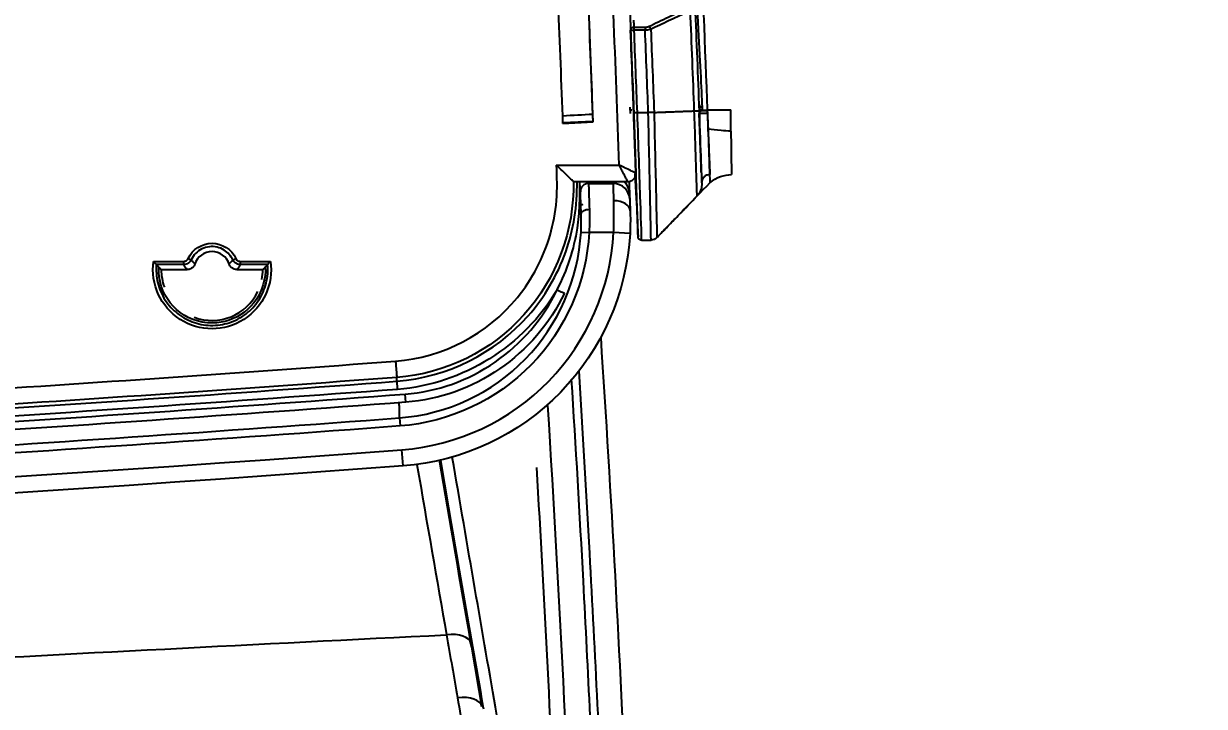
# Model space of a CAD drawing. Header units: millimetres. Extents: x 28 to 2363, y 8 to 1657.
# Drawn here: x 2054.5 to 2126.6, y 1195.3 to 1237.1 of the extents above; entities that cross this region are included whole.
import ezdxf

# ---------------------------------------------------------------- set-up
doc = ezdxf.new("R2010")
doc.units = ezdxf.units.MM
doc.layers.get('Defpoints').update_dxf_attribs({"linetype": 'CONTINUOUS'})
doc.layers.add('1LINE', color=7, linetype='CONTINUOUS')
doc.styles.add('Annotative', font='malgun.ttf')
doc.dimstyles.new('WOO', dxfattribs={"dimtxt": 20, "dimasz": 2, "dimexe": 1.25, "dimexo": 0.3, "dimgap": 1, "dimtad": 1, "dimdec": 1, "dimzin": 1, "dimdsep": 46, "dimtxsty": 'Annotative', "dimcen": 0, "dimclrd": 1, "dimclre": 1, "dimclrt": 2, "dimadec": 0, "dimazin": 0, "dimtfac": 1, "dimtdec": 1, "dimtofl": 0, "dimtmove": 0, "dimatfit": 3, "dimfxl": 0, "dimarcsym": 0})

# ---------------------------------------------------------------- blocks, each defined once
blk = doc.blocks.new('*D31')
at = {"layer": '1LINE', "color": 1, "lineweight": -2}
for p, q in [((1963.641, 1298.544), (2143.909, 1298.544)), ((2142.659, 1296.544), (2142.659, 849.163)), ((1892.986, 847.163), (2143.909, 847.163))]:
    blk.add_line(p, q, dxfattribs=at)
at = {"layer": '1LINE', "color": 1}
for points in [[(2142.326, 1296.544), (2142.993, 1296.544), (2142.659, 1298.544)], [(2142.326, 849.163), (2142.993, 849.163), (2142.659, 847.163)]]:
    blk.add_solid(points, dxfattribs=at)
at = {"layer": 'Defpoints', "color": 0}
for p in [(1963.341, 1298.544), (1892.686, 847.163), (2142.659, 847.163)]:
    blk.add_point(p, dxfattribs=at)
at = {"layer": '1LINE', "color": 2, "insert": (2131.272, 1072.853), "char_height": 20, "attachment_point": 5, "rotation": 90, "style": 'Annotative'}
blk.add_mtext('451', dxfattribs=at)
blk = doc.blocks.new('*D32')
at = {"layer": '1LINE', "color": 1, "lineweight": -2}
for p, q in [((1963.641, 1336.944), (2212.264, 1336.944)), ((2211.014, 1334.944), (2211.014, 849.163)), ((1892.986, 847.163), (2212.264, 847.163))]:
    blk.add_line(p, q, dxfattribs=at)
at = {"layer": '1LINE', "color": 1}
for points in [[(2210.681, 1334.944), (2211.348, 1334.944), (2211.014, 1336.944)], [(2210.681, 849.163), (2211.348, 849.163), (2211.014, 847.163)]]:
    blk.add_solid(points, dxfattribs=at)
at = {"layer": 'Defpoints', "color": 0}
for p in [(1963.341, 1336.944), (1892.686, 847.163), (2211.014, 847.163)]:
    blk.add_point(p, dxfattribs=at)
at = {"layer": '1LINE', "color": 2, "insert": (2199.681, 1092.053), "char_height": 20, "attachment_point": 5, "rotation": 90, "style": 'Annotative'}
blk.add_mtext('490', dxfattribs=at)

msp = doc.modelspace()

# ---------------------------------------------------------------- linework, layer by layer
at = {"layer": '1LINE', "linetype": 'Continuous'}
for p, q in [((2091.756, 1236.834), (2092.443, 1236.834)), ((2091.756, 1236.834), (2091.756, 1236.652)), ((2092.443, 1236.652), (2091.756, 1236.652)), ((2092.443, 1236.834), (2092.443, 1236.652)), ((2091.526, 1231.95), (2091.526, 1231.934)), ((2095.926, 1231.95), (2095.926, 1231.934)), ((2091.535, 1231.76), (2091.535, 1231.557)), ((2091.738, 1231.616), (2091.748, 1231.616)), ((2092.638, 1231.61), (2092.638, 1231.616)), ((2096.251, 1231.557), (2096.251, 1231.76)), ((2097.689, 1230.477), (2097.689, 1231.776)), ((2089.266, 1231.075), (2087.425, 1230.976)), ((2087.426, 1230.948), (2089.269, 1231.047)), ((2087.038, 1228.392), (2090.866, 1228.392)), ((2097.721, 1227.82), (2097.721, 1227.82)), ((2088.071, 1227.392), (2091.385, 1227.392)), ((2088.989, 1227.277), (2090.508, 1227.277)), ((2088.527, 1224.308), (2089.026, 1224.28)), ((2090.523, 1224.28), (2089.026, 1224.28)), ((2091.522, 1224.227), (2090.523, 1224.28)), ((2062.401, 1222.516), (2064.247, 1222.516)), ((2064.247, 1222.316), (2064.247, 1222.516)), ((2067.705, 1222.516), (2067.705, 1222.316)), ((2067.705, 1222.516), (2069.551, 1222.516)), ((2064.247, 1222.316), (2062.579, 1222.316)), ((2062.871, 1222.01), (2064.455, 1222.01)), ((2067.498, 1222.01), (2069.081, 1222.01)), ((2069.373, 1222.316), (2067.705, 1222.316)), ((2077.823, 1213.902), (2077.786, 1214.398)), ((2077.44, 1212.947), (2077.477, 1212.451)), ((2077.661, 1210.009), (2077.587, 1211.001)), ((2082.473, 1195.306), (2082.534, 1195.317))]:
    msp.add_line(p, q, dxfattribs=at)
at = {"layer": '1LINE', "linetype": 'Continuous', "extrusion": (0, 0, -1)}
for radius, start, end in [(1.608, 24.97481, 155.02519), (3.611, 171.94765, 8.05235)]:
    msp.add_arc((-2065.976, 1222.01), radius, start, end, dxfattribs=at)
at = {"layer": '1LINE', "linetype": 'Continuous'}
for radius, start, end in [(1.102, 18.16784, 161.83216), (3.105, 180, 200.20502), (3.105, 348.93277, 0), (3.105, 249.40123, 334.49337)]:
    msp.add_arc((2065.976, 1222.01), radius, start, end, dxfattribs=at)
for centre, major_axis, ratio, start_param, end_param in [((2091.756, 1236.652), (0.2, 0.008), 0.906169, 1.533224, 3.139809), ((2091.756, 1236.652), (0.2, 0.008), 0.000006, 3.142346, 4.712388), ((2092.654, 1236.693), (-0.086, 0.181), 0.677188, 4.43085, 5.671366), ((2095.926, 1232.134), (-0.2, -0.008), 0.917703, 6.27936, 7.816245), ((2095.926, 1232.134), (-0.198, -0.025), 0.999845, 6.283181, 7.729903), ((2095.935, 1231.959), (-0.199, -0.016), 0.999847, 6.240119, 7.773414), ((2091.951, 1231.616), (0.2, 0.007), 0.000006, 3.142345, 4.712389), ((2094.745, 1231.688), (0.999, 0.037), 0.001911, 5.498163, 6.283939), ((2091.385, 1227.892), (-0.349, -0.358), 0.999999, 0.771743, 2.378126), ((2088.989, 1226.778), (-0.499, -0.026), 0.999046, 4.660133, 6.265933), ((2090.508, 1226.278), (-0.999, -0.052), 0.999046, 3.124341, 4.660407), ((2090.489, 1226.646), (-0.999, -0.044), 0.999046, 3.132785, 3.941493), ((2090.488, 1226.664), (-0.999, -0.036), 0.999047, 3.138192, 3.92156), ((2090.533, 1225.574), (-0.999, -0.035), 0.646577, 3.140605, 4.689699), ((2088.145, 1225.998), (-0.5, -0.017), 0.094822, 2.197786, 3.14235), ((2089.037, 1225.449), (-0.5, -0.017), 0.467077, 4.696126, 6.282333), ((2064.519, 1222.689), (-0.181, 0.084), 0.000006, 1.570799, 3.089233), ((2067.434, 1222.689), (0.181, 0.084), 0.000006, 3.193953, 4.712386), ((2087.063, 1220.782), (-0.452, 0.214), 0.000006, 1.570799, 3.191454), ((2077.316, 1214.689), (0.037, -0.499), 0.002236, 1.570802, 3.091635), ((2080.328, 1198.888), (-1.478, -0.256), 0.525102, 3.162101, 4.634067), ((2080.998, 1195.033), (-1.478, -0.257), 0.525074, 3.162101, 4.633745)]:
    msp.add_ellipse(centre, major_axis=major_axis, ratio=ratio, start_param=start_param, end_param=end_param, dxfattribs=at)
at = {"layer": '1LINE', "linetype": 'Continuous', "extrusion": (0, 0, -1)}
for start_param, end_param in [(0.260064, 1.69226), (4.736758, 6.030026)]:
    msp.add_ellipse((2065.976, 1222.007), major_axis=(0.238, -3.252), ratio=1, start_param=start_param, end_param=end_param, dxfattribs=at)
at = {"layer": '1LINE', "linetype": 'Continuous'}
for points, knots in [([(2088.016, 1300.165), (2088.137, 1298.477), (2088.255, 1296.789), (2089.035, 1285.473), (2089.631, 1275.841), (2090.508, 1259.782), (2090.828, 1253.357), (2091.403, 1240.592), (2091.659, 1234.251), (2091.884, 1227.91)], [0, 0, 0, 0, 0.070171, 0.070171, 0.470233, 0.470233, 0.73693, 0.73693, 1, 1, 1, 1]), ([(2090.866, 1228.392), (2090.645, 1234.558), (2090.396, 1240.723), (2089.829, 1253.309), (2089.509, 1259.731), (2088.632, 1275.782), (2088.037, 1285.409), (2087.268, 1296.564), (2087.161, 1298.097), (2087.052, 1299.63)], [0, 0, 0, 0, 0.259434, 0.259434, 0.529808, 0.529808, 0.935387, 0.935387, 1, 1, 1, 1]), ([(2087.426, 1230.948), (2087.245, 1235.817), (2087.046, 1240.685), (2086.452, 1254.031), (2086.021, 1262.508), (2085.051, 1279.457), (2084.513, 1287.93), (2083.921, 1296.398)], [0, 0, 0, 0, 0.222986, 0.222986, 0.611462, 0.611462, 1, 1, 1, 1]), ([(2089.269, 1231.047), (2089.088, 1235.917), (2088.889, 1240.786), (2088.296, 1254.133), (2087.865, 1262.61), (2086.897, 1279.558), (2086.36, 1288.029), (2085.77, 1296.497)], [0, 0, 0, 0, 0.223051, 0.223051, 0.611495, 0.611495, 1, 1, 1, 1]), ([(2095.315, 1244.543), (2095.428, 1241.917), (2095.557, 1239.327), (2095.787, 1234.862), (2095.882, 1233.039), (2095.926, 1231.95)], [0, 0, 0, 0, 0.489442, 0.489442, 1, 1, 1, 1]), ([(2095.734, 1244.315), (2095.908, 1240.345), (2096.069, 1236.374), (2096.227, 1232.183), (2096.236, 1231.963), (2096.244, 1231.743)], [0, 0, 0, 0, 0.947528, 0.947528, 1, 1, 1, 1]), ([(2092.654, 1236.875), (2093.057, 1237.066), (2093.46, 1237.257), (2094.266, 1237.64), (2094.669, 1237.832), (2095.072, 1238.023)], [0, 0, 0, 0, 0.5, 0.5, 1, 1, 1, 1]), ([(2095.213, 1237.848), (2095.124, 1237.806), (2095.036, 1237.764), (2094.593, 1237.553), (2094.238, 1237.385), (2093.521, 1237.044), (2093.158, 1236.871), (2092.795, 1236.699)], [0, 0, 0, 0, 0.109956, 0.109956, 0.549778, 0.549778, 1, 1, 1, 1]), ([(2091.751, 1231.608), (2091.746, 1231.742), (2091.741, 1231.875), (2091.716, 1232.541), (2091.696, 1233.074), (2091.636, 1234.619), (2091.597, 1235.632), (2091.557, 1236.644)], [0, 0, 0, 0, 0.079371, 0.079371, 0.396854, 0.396854, 1, 1, 1, 1]), ([(2092.443, 1236.834), (2092.457, 1236.834), (2092.47, 1236.834), (2092.516, 1236.837), (2092.549, 1236.842), (2092.606, 1236.855), (2092.632, 1236.864), (2092.654, 1236.875)], [0, 0, 0, 0, 0.168919, 0.168919, 0.585257, 0.585257, 1, 1, 1, 1]), ([(2092.795, 1236.699), (2092.758, 1236.688), (2092.714, 1236.678), (2092.619, 1236.663), (2092.565, 1236.658), (2092.489, 1236.653), (2092.466, 1236.653), (2092.443, 1236.652)], [0, 0, 0, 0, 0.41099, 0.41099, 0.829435, 0.829435, 1, 1, 1, 1]), ([(2091.535, 1231.76), (2091.532, 1231.789), (2091.53, 1231.817), (2091.526, 1231.875), (2091.53, 1231.904), (2091.526, 1231.934)], [0, 0, 0, 0, 0.492041, 0.492041, 1, 1, 1, 1]), ([(2091.726, 1232.141), (2091.729, 1232.112), (2091.726, 1232.082), (2091.729, 1232.025), (2091.732, 1231.996), (2091.735, 1231.968)], [0, 0, 0, 0, 0.508293, 0.508293, 1, 1, 1, 1]), ([(2091.735, 1231.968), (2091.735, 1231.967), (2091.735, 1231.967), (2091.736, 1231.927), (2091.738, 1231.887), (2091.741, 1231.806), (2091.742, 1231.765), (2091.745, 1231.69), (2091.746, 1231.656), (2091.748, 1231.622)], [0, 0, 0, 0, 0.006911, 0.006911, 0.411682, 0.411682, 0.751877, 0.751877, 1, 1, 1, 1]), ([(2089.266, 1231.075), (2089.264, 1231.125), (2089.263, 1231.174), (2089.259, 1231.27), (2089.257, 1231.316), (2089.254, 1231.409), (2089.252, 1231.455), (2089.25, 1231.501)], [0, 0, 0, 0, 0.349545, 0.349545, 0.674726, 0.674726, 1, 1, 1, 1]), ([(2091.535, 1231.76), (2091.557, 1231.76), (2091.58, 1231.764), (2091.613, 1231.776), (2091.625, 1231.781), (2091.636, 1231.788)], [0, 0, 0, 0, 0.633891, 0.633891, 1, 1, 1, 1]), ([(2091.883, 1227.85), (2091.881, 1227.892), (2091.879, 1227.972), (2091.869, 1228.247), (2091.862, 1228.476), (2091.842, 1229.036), (2091.83, 1229.375), (2091.803, 1230.115), (2091.788, 1230.526), (2091.765, 1231.166), (2091.756, 1231.391), (2091.748, 1231.616)], [0, 0, 0, 0, 0.173029, 0.173029, 0.407654, 0.407654, 0.642346, 0.642346, 0.877183, 0.877183, 1, 1, 1, 1]), ([(2092.015, 1224.012), (2092.015, 1224.064), (2091.988, 1224.911), (2091.893, 1227.706), (2091.825, 1229.636), (2091.751, 1231.608)], [0, 0, 0, 0, 0.5, 0.5, 1, 1, 1, 1]), ([(2091.951, 1231.616), (2092.024, 1229.619), (2092.093, 1227.609), (2092.188, 1224.74), (2092.215, 1223.87), (2092.215, 1223.819)], [0, 0, 0, 0, 0.5, 0.5, 1, 1, 1, 1]), ([(2092.992, 1231.621), (2092.946, 1231.62), (2092.89, 1231.618), (2092.791, 1231.615), (2092.75, 1231.614), (2092.686, 1231.613), (2092.662, 1231.611), (2092.638, 1231.61)], [0, 0, 0, 0, 0.500739, 0.500739, 0.817657, 0.817657, 1, 1, 1, 1]), ([(2092.807, 1223.819), (2092.806, 1223.87), (2092.79, 1224.733), (2092.728, 1227.601), (2092.686, 1229.586), (2092.638, 1231.61)], [0, 0, 0, 0, 0.5, 0.5, 1, 1, 1, 1]), ([(2092.992, 1231.621), (2093.041, 1229.646), (2093.085, 1227.686), (2093.149, 1224.87), (2093.166, 1224.023), (2093.167, 1223.971)], [0, 0, 0, 0, 0.5, 0.5, 1, 1, 1, 1]), ([(2095.624, 1226.516), (2095.623, 1226.563), (2095.605, 1227.145), (2095.543, 1229.051), (2095.498, 1230.4), (2095.452, 1231.713)], [0, 0, 0, 0, 0.5, 0.5, 1, 1, 1, 1]), ([(2095.744, 1231.726), (2095.787, 1230.571), (2095.828, 1229.436), (2095.886, 1227.795), (2095.903, 1227.291), (2095.904, 1227.246)], [0, 0, 0, 0, 0.5, 0.5, 1, 1, 1, 1]), ([(2095.935, 1231.759), (2095.92, 1231.758), (2095.903, 1231.749), (2095.86, 1231.72), (2095.832, 1231.695), (2095.773, 1231.634), (2095.75, 1231.595), (2095.75, 1231.557), (2095.75, 1231.556), (2095.75, 1231.556)], [0, 0, 0, 0, 0.205744, 0.205744, 0.510616, 0.510616, 0.993306, 0.993306, 1, 1, 1, 1]), ([(2096.251, 1231.557), (2096.214, 1231.558), (2096.176, 1231.559), (2096.085, 1231.56), (2096.032, 1231.56), (2095.937, 1231.561), (2095.894, 1231.561), (2095.825, 1231.56), (2095.797, 1231.559), (2095.76, 1231.558), (2095.75, 1231.557), (2095.75, 1231.556)], [0, 0, 0, 0, 0.14194, 0.14194, 0.356785, 0.356785, 0.571576, 0.571576, 0.785374, 0.785374, 1, 1, 1, 1]), ([(2095.88, 1227.953), (2095.872, 1228.208), (2095.86, 1228.536), (2095.833, 1229.286), (2095.818, 1229.719), (2095.785, 1230.615), (2095.768, 1231.088), (2095.75, 1231.556)], [0, 0, 0, 0, 0.335729, 0.335729, 0.672671, 0.672671, 1, 1, 1, 1]), ([(2095.935, 1231.759), (2095.986, 1231.759), (2096.04, 1231.76), (2096.146, 1231.76), (2096.199, 1231.76), (2096.251, 1231.76)], [0, 0, 0, 0, 0.523036, 0.523036, 1, 1, 1, 1]), ([(2096.242, 1231.77), (2096.303, 1231.77), (2096.366, 1231.771), (2096.775, 1231.774), (2097.161, 1231.776), (2097.593, 1231.776), (2097.641, 1231.776), (2097.689, 1231.776)], [0, 0, 0, 0, 0.138192, 0.138192, 0.90569, 0.90569, 1, 1, 1, 1]), ([(2096.251, 1231.557), (2096.268, 1231.151), (2096.285, 1230.741), (2096.318, 1229.956), (2096.333, 1229.573), (2096.36, 1228.909), (2096.371, 1228.618), (2096.389, 1228.167), (2096.395, 1228.001), (2096.4, 1227.859), (2096.401, 1227.83), (2096.401, 1227.82)], [0, 0, 0, 0, 0.213491, 0.213491, 0.437118, 0.437118, 0.660653, 0.660653, 0.884032, 0.884032, 1, 1, 1, 1]), ([(2089.269, 1231.047), (2089.268, 1231.052), (2089.268, 1231.057), (2089.267, 1231.066), (2089.267, 1231.07), (2089.266, 1231.075)], [0, 0, 0, 0, 0.506438, 0.506438, 1, 1, 1, 1]), ([(2096.286, 1230.603), (2096.32, 1229.689), (2096.349, 1228.864), (2096.39, 1227.699), (2096.401, 1227.36), (2096.401, 1227.322)], [0, 0, 0, 0, 0.500008, 0.500008, 1, 1, 1, 1]), ([(2097.689, 1230.477), (2097.481, 1230.489), (2096.952, 1230.52), (2096.538, 1230.572), (2096.286, 1230.603)], [0, 0, 0, 0, 0.392767, 1, 1, 1, 1]), ([(2097.689, 1230.477), (2097.692, 1230.222), (2097.696, 1229.975), (2097.703, 1229.389), (2097.707, 1229.064), (2097.714, 1228.508), (2097.716, 1228.274), (2097.72, 1227.939), (2097.721, 1227.839), (2097.721, 1227.82)], [0, 0, 0, 0, 0.17261, 0.17261, 0.436101, 0.436101, 0.712177, 0.712177, 1, 1, 1, 1]), ([(2077.193, 1216.412), (2080.095, 1216.637), (2082.799, 1218.056), (2085.556, 1221.436), (2086.23, 1222.729), (2086.836, 1224.81), (2086.966, 1225.514), (2087.087, 1226.941), (2087.056, 1227.668), (2087.038, 1228.392)], [0, 0, 0, 0, 0.5, 0.5, 0.75, 0.75, 0.875, 0.875, 1, 1, 1, 1]), ([(2088.061, 1227.393), (2088.057, 1227.398), (2088.039, 1227.415), (2087.983, 1227.47), (2087.946, 1227.507), (2087.837, 1227.612), (2087.759, 1227.689), (2087.558, 1227.884), (2087.428, 1228.011), (2087.213, 1228.221), (2087.128, 1228.305), (2087.041, 1228.389), (2087.04, 1228.391), (2087.038, 1228.392)], [0, 0, 0, 0, 0.146161, 0.146161, 0.290841, 0.290841, 0.505442, 0.505442, 0.806487, 0.806487, 0.996611, 0.996611, 1, 1, 1, 1]), ([(2091.884, 1227.91), (2091.884, 1227.91), (2091.873, 1227.916), (2091.828, 1227.937), (2091.797, 1227.952), (2091.704, 1227.995), (2091.636, 1228.028), (2091.453, 1228.114), (2091.326, 1228.175), (2091.143, 1228.261), (2091.091, 1228.286), (2091.012, 1228.323), (2090.985, 1228.336), (2090.945, 1228.355), (2090.93, 1228.362), (2090.908, 1228.372), (2090.901, 1228.376), (2090.889, 1228.381), (2090.885, 1228.383), (2090.878, 1228.387), (2090.875, 1228.388), (2090.87, 1228.39), (2090.868, 1228.391), (2090.866, 1228.392)], [0, 0, 0, 0, 0.156688, 0.156688, 0.305521, 0.305521, 0.504285, 0.504285, 0.781379, 0.781379, 0.886283, 0.886283, 0.939273, 0.939273, 0.967344, 0.967344, 0.982399, 0.982399, 0.990502, 0.990502, 0.996169, 0.996169, 1, 1, 1, 1]), ([(2091.385, 1227.392), (2091.385, 1227.392), (2091.379, 1227.404), (2091.356, 1227.447), (2091.34, 1227.478), (2091.293, 1227.569), (2091.258, 1227.636), (2091.173, 1227.801), (2091.119, 1227.904), (2091.057, 1228.025), (2091.051, 1228.037), (2091.017, 1228.102), (2090.988, 1228.157), (2090.945, 1228.241), (2090.931, 1228.268), (2090.909, 1228.311), (2090.901, 1228.326), (2090.889, 1228.349), (2090.885, 1228.356), (2090.879, 1228.369), (2090.876, 1228.373), (2090.873, 1228.38), (2090.871, 1228.383), (2090.868, 1228.388), (2090.867, 1228.39), (2090.866, 1228.392)], [0, 0, 0, 0, 0.156924, 0.156924, 0.305979, 0.305979, 0.505039, 0.505039, 0.740447, 0.740447, 0.765915, 0.765915, 0.879279, 0.879279, 0.935661, 0.935661, 0.96542, 0.96542, 0.981365, 0.981365, 0.989945, 0.989945, 0.996163, 0.996163, 1, 1, 1, 1]), ([(2096.401, 1227.82), (2096.345, 1227.82), (2096.289, 1227.81), (2096.183, 1227.773), (2096.133, 1227.745), (2096.045, 1227.675), (2096.007, 1227.632), (2095.948, 1227.537), (2095.926, 1227.484), (2095.906, 1227.394), (2095.901, 1227.357), (2095.901, 1227.314), (2095.902, 1227.308), (2095.902, 1227.302)], [0, 0, 0, 0, 0.210075, 0.210075, 0.420152, 0.420152, 0.630272, 0.630272, 0.840485, 0.840485, 0.976764, 0.976764, 1, 1, 1, 1]), ([(2088.061, 1227.393), (2088.121, 1224.402), (2087.043, 1221.466), (2083.036, 1217.024), (2080.253, 1215.647), (2077.269, 1215.416)], [0, 0, 0, 0, 0.5, 0.5, 1, 1, 1, 1]), ([(2077.279, 1215.187), (2080.356, 1215.423), (2083.27, 1216.896), (2086.298, 1220.323), (2087.088, 1221.671), (2088.08, 1224.465), (2088.299, 1225.928), (2088.288, 1227.389)], [0, 0, 0, 0, 0.506537, 0.506537, 0.759805, 0.759805, 1, 1, 1, 1]), ([(2088.44, 1225.97), (2088.45, 1226.303), (2088.454, 1226.636), (2088.45, 1227.11), (2088.447, 1227.251), (2088.443, 1227.392)], [0, 0, 0, 0, 0.702955, 0.702955, 1, 1, 1, 1]), ([(2088.49, 1226.76), (2088.489, 1226.775), (2088.488, 1226.789), (2088.484, 1226.862), (2088.481, 1226.92), (2088.475, 1227.034), (2088.472, 1227.09), (2088.47, 1227.146)], [0, 0, 0, 0, 0.113043, 0.113043, 0.565215, 0.565215, 1, 1, 1, 1]), ([(2088.989, 1227.277), (2088.99, 1227.262), (2088.993, 1227.177), (2089.001, 1226.898), (2089.007, 1226.709), (2089.02, 1226.253), (2089.028, 1225.979), (2089.037, 1225.682)], [0, 0, 0, 0, 0.352055, 0.352055, 0.676042, 0.676042, 1, 1, 1, 1]), ([(2090.533, 1226.221), (2090.527, 1226.477), (2090.522, 1226.699), (2090.514, 1227.038), (2090.511, 1227.16), (2090.508, 1227.253), (2090.508, 1227.271), (2090.508, 1227.277)], [0, 0, 0, 0, 0.410042, 0.410042, 0.820133, 0.820133, 1, 1, 1, 1]), ([(2093.314, 1224.124), (2093.571, 1224.391), (2094.086, 1224.924), (2095.115, 1225.99), (2095.887, 1226.789), (2096.401, 1227.322)], [0, 0, 0, 0, 0.25, 0.5, 1, 1, 1, 1]), ([(2095.904, 1227.246), (2095.904, 1227.238), (2095.904, 1227.229), (2095.904, 1227.203), (2095.904, 1227.185), (2095.899, 1227.056), (2095.874, 1226.944), (2095.785, 1226.721), (2095.713, 1226.609), (2095.624, 1226.516)], [0, 0, 0, 0, 0.033328, 0.033328, 0.097244, 0.097244, 0.516839, 0.516839, 1, 1, 1, 1]), ([(2088.537, 1225.431), (2088.529, 1225.679), (2088.521, 1225.907), (2088.507, 1226.287), (2088.502, 1226.444), (2088.493, 1226.677), (2088.49, 1226.747), (2088.49, 1226.76)], [0, 0, 0, 0, 0.323952, 0.323952, 0.647939, 0.647939, 1, 1, 1, 1]), ([(2090.523, 1224.28), (2090.536, 1224.646), (2090.543, 1225.018), (2090.543, 1225.671), (2090.539, 1225.966), (2090.533, 1226.221)], [0, 0, 0, 0, 0.523359, 0.523359, 1, 1, 1, 1]), ([(2091.488, 1226.681), (2091.489, 1226.658), (2091.49, 1226.635), (2091.497, 1226.512), (2091.502, 1226.413), (2091.507, 1226.313)], [0, 0, 0, 0, 0.187149, 0.187149, 1, 1, 1, 1]), ([(2091.507, 1226.313), (2091.507, 1226.309), (2091.508, 1226.297), (2091.51, 1226.235), (2091.513, 1226.154), (2091.521, 1225.927), (2091.527, 1225.779), (2091.533, 1225.608)], [0, 0, 0, 0, 0.179833, 0.179833, 0.589894, 0.589894, 1, 1, 1, 1]), ([(2093.167, 1223.971), (2093.196, 1224.002), (2093.229, 1224.036), (2093.326, 1224.136), (2093.396, 1224.209), (2093.555, 1224.374), (2093.672, 1224.495), (2093.888, 1224.719), (2094.021, 1224.856), (2094.263, 1225.107), (2094.334, 1225.18), (2094.888, 1225.754), (2095.273, 1226.153), (2095.624, 1226.516)], [0, 0, 0, 0, 0.047029, 0.047029, 0.125086, 0.125086, 0.203142, 0.203142, 0.359256, 0.359256, 0.515369, 0.515369, 1, 1, 1, 1]), ([(2087.063, 1220.782), (2087.376, 1221.374), (2087.64, 1221.995), (2088.055, 1223.256), (2088.21, 1223.902), (2088.381, 1225.022), (2088.425, 1225.496), (2088.44, 1225.97)], [0, 0, 0, 0, 0.371503, 0.371503, 0.737036, 0.737036, 1, 1, 1, 1]), ([(2088.527, 1224.308), (2088.534, 1224.431), (2088.539, 1224.555), (2088.548, 1224.939), (2088.545, 1225.198), (2088.537, 1225.431)], [0, 0, 0, 0, 0.313641, 0.313641, 1, 1, 1, 1]), ([(2089.037, 1225.682), (2089.046, 1225.39), (2089.048, 1225.067), (2089.039, 1224.588), (2089.033, 1224.434), (2089.026, 1224.28)], [0, 0, 0, 0, 0.68499, 0.68499, 1, 1, 1, 1]), ([(2091.533, 1225.608), (2091.539, 1225.426), (2091.543, 1225.215), (2091.542, 1224.751), (2091.536, 1224.487), (2091.522, 1224.227)], [0, 0, 0, 0, 0.472195, 0.472195, 1, 1, 1, 1]), ([(2077.44, 1212.947), (2080.348, 1213.164), (2083.102, 1214.463), (2087.143, 1218.616), (2088.365, 1221.397), (2088.527, 1224.308)], [0, 0, 0, 0, 0.5, 0.5, 1, 1, 1, 1]), ([(2089.026, 1224.28), (2088.858, 1221.249), (2087.584, 1218.353), (2083.374, 1214.029), (2080.505, 1212.678), (2077.477, 1212.451)], [0, 0, 0, 0, 0.5, 0.5, 1, 1, 1, 1]), ([(2077.587, 1211.001), (2080.983, 1211.254), (2084.201, 1212.773), (2088.913, 1217.621), (2090.342, 1220.88), (2090.523, 1224.28)], [0, 0, 0, 0, 0.5, 0.5, 1, 1, 1, 1]), ([(2091.522, 1224.227), (2091.327, 1220.585), (2089.795, 1217.096), (2084.745, 1211.906), (2081.298, 1210.281), (2077.661, 1210.009)], [0, 0, 0, 0, 0.5, 0.5, 1, 1, 1, 1]), ([(2092.013, 1224.055), (2092.013, 1224.048), (2092.013, 1224.041), (2092.014, 1224.026), (2092.014, 1224.019), (2092.015, 1224.012)], [0, 0, 0, 0, 0.49983, 0.49983, 1, 1, 1, 1]), ([(2092.215, 1223.819), (2092.192, 1223.819), (2092.17, 1223.822), (2092.128, 1223.837), (2092.107, 1223.848), (2092.072, 1223.876), (2092.057, 1223.894), (2092.033, 1223.931), (2092.025, 1223.953), (2092.018, 1223.982), (2092.017, 1223.99), (2092.015, 1224.003), (2092.015, 1224.007), (2092.015, 1224.012)], [0, 0, 0, 0, 0.219498, 0.219498, 0.439002, 0.439002, 0.658532, 0.658532, 0.878111, 0.878111, 0.95573, 0.95573, 1, 1, 1, 1]), ([(2093.167, 1223.971), (2093.152, 1223.956), (2093.136, 1223.941), (2093.076, 1223.893), (2093.025, 1223.865), (2092.92, 1223.828), (2092.863, 1223.819), (2092.807, 1223.819)], [0, 0, 0, 0, 0.158514, 0.158514, 0.579256, 0.579256, 1, 1, 1, 1]), ([(2067.253, 1222.605), (2067.196, 1222.727), (2067.12, 1222.842), (2066.942, 1223.044), (2066.837, 1223.133), (2066.589, 1223.288), (2066.439, 1223.349), (2066.132, 1223.419), (2065.97, 1223.427), (2065.657, 1223.391), (2065.501, 1223.345), (2065.218, 1223.207), (2065.086, 1223.113), (2064.862, 1222.886), (2064.768, 1222.751), (2064.7, 1222.605)], [0, 0, 0, 0, 0.126645, 0.126645, 0.25329, 0.25329, 0.402012, 0.402012, 0.550735, 0.550735, 0.699457, 0.699457, 0.848179, 0.848179, 1, 1, 1, 1]), ([(2062.579, 1222.316), (2062.578, 1222.317), (2062.575, 1222.321), (2062.564, 1222.333), (2062.557, 1222.341), (2062.537, 1222.363), (2062.522, 1222.379), (2062.486, 1222.419), (2062.464, 1222.444), (2062.429, 1222.484), (2062.416, 1222.499), (2062.402, 1222.515), (2062.402, 1222.515), (2062.401, 1222.516)], [0, 0, 0, 0, 0.157781, 0.157781, 0.314175, 0.314175, 0.536566, 0.536566, 0.828267, 0.828267, 0.992037, 0.992037, 1, 1, 1, 1]), ([(2064.247, 1222.516), (2064.259, 1222.516), (2064.272, 1222.517), (2064.317, 1222.522), (2064.35, 1222.532), (2064.41, 1222.562), (2064.438, 1222.582), (2064.485, 1222.63), (2064.505, 1222.659), (2064.519, 1222.689)], [0, 0, 0, 0, 0.107515, 0.107515, 0.404892, 0.404892, 0.702453, 0.702453, 1, 1, 1, 1]), ([(2064.7, 1222.605), (2064.676, 1222.554), (2064.643, 1222.507), (2064.565, 1222.427), (2064.519, 1222.393), (2064.419, 1222.344), (2064.364, 1222.327), (2064.288, 1222.318), (2064.268, 1222.316), (2064.247, 1222.316)], [0, 0, 0, 0, 0.297526, 0.297526, 0.595119, 0.595119, 0.892502, 0.892502, 1, 1, 1, 1]), ([(2064.7, 1222.605), (2064.735, 1222.563), (2064.771, 1222.521), (2064.847, 1222.437), (2064.887, 1222.395), (2064.929, 1222.354)], [0, 0, 0, 0, 0.486857, 0.486857, 1, 1, 1, 1]), ([(2067.023, 1222.354), (2067.065, 1222.395), (2067.105, 1222.437), (2067.181, 1222.521), (2067.217, 1222.563), (2067.253, 1222.605)], [0, 0, 0, 0, 0.513143, 0.513143, 1, 1, 1, 1]), ([(2067.705, 1222.316), (2067.649, 1222.316), (2067.593, 1222.326), (2067.487, 1222.363), (2067.437, 1222.391), (2067.35, 1222.461), (2067.312, 1222.504), (2067.271, 1222.568), (2067.261, 1222.586), (2067.253, 1222.605)], [0, 0, 0, 0, 0.297526, 0.297526, 0.595118, 0.595118, 0.892502, 0.892502, 1, 1, 1, 1]), ([(2067.434, 1222.689), (2067.439, 1222.678), (2067.445, 1222.667), (2067.469, 1222.628), (2067.492, 1222.603), (2067.544, 1222.561), (2067.574, 1222.544), (2067.638, 1222.522), (2067.672, 1222.516), (2067.705, 1222.516)], [0, 0, 0, 0, 0.107515, 0.107515, 0.404892, 0.404892, 0.702453, 0.702453, 1, 1, 1, 1]), ([(2069.373, 1222.316), (2069.374, 1222.317), (2069.378, 1222.321), (2069.388, 1222.333), (2069.395, 1222.341), (2069.416, 1222.363), (2069.43, 1222.379), (2069.466, 1222.419), (2069.488, 1222.444), (2069.523, 1222.484), (2069.536, 1222.499), (2069.55, 1222.515), (2069.551, 1222.515), (2069.551, 1222.516)], [0, 0, 0, 0, 0.157781, 0.157781, 0.314175, 0.314175, 0.536566, 0.536566, 0.828267, 0.828267, 0.992037, 0.992037, 1, 1, 1, 1]), ([(2062.579, 1222.316), (2062.567, 1222.183), (2062.563, 1222.049), (2062.577, 1221.534), (2062.654, 1221.149), (2062.926, 1220.436), (2063.126, 1220.098), (2063.619, 1219.515), (2063.92, 1219.262), (2064.578, 1218.876), (2064.945, 1218.737), (2065.695, 1218.59), (2066.087, 1218.58), (2066.843, 1218.689), (2067.216, 1218.81), (2067.893, 1219.163), (2068.206, 1219.401), (2068.727, 1219.958), (2068.944, 1220.286), (2069.251, 1220.985), (2069.347, 1221.365), (2069.392, 1221.936), (2069.39, 1222.127), (2069.373, 1222.316)], [0, 0, 0, 0, 0.035118, 0.035118, 0.136763, 0.136763, 0.238408, 0.238408, 0.340053, 0.340053, 0.441697, 0.441697, 0.543342, 0.543342, 0.644987, 0.644987, 0.746632, 0.746632, 0.848277, 0.848277, 0.949921, 0.949921, 1, 1, 1, 1]), ([(2064.455, 1222.01), (2064.417, 1222.063), (2064.38, 1222.115), (2064.311, 1222.217), (2064.279, 1222.267), (2064.247, 1222.316)], [0, 0, 0, 0, 0.513158, 0.513158, 1, 1, 1, 1]), ([(2064.929, 1222.354), (2064.912, 1222.301), (2064.885, 1222.25), (2064.817, 1222.161), (2064.775, 1222.122), (2064.681, 1222.061), (2064.628, 1222.038), (2064.535, 1222.015), (2064.495, 1222.01), (2064.455, 1222.01)], [0, 0, 0, 0, 0.269378, 0.269378, 0.538772, 0.538772, 0.807945, 0.807945, 1, 1, 1, 1]), ([(2067.498, 1222.01), (2067.442, 1222.01), (2067.385, 1222.02), (2067.28, 1222.057), (2067.229, 1222.085), (2067.142, 1222.155), (2067.104, 1222.198), (2067.053, 1222.279), (2067.036, 1222.316), (2067.023, 1222.354)], [0, 0, 0, 0, 0.269378, 0.269378, 0.538772, 0.538772, 0.807945, 0.807945, 1, 1, 1, 1]), ([(2067.705, 1222.316), (2067.674, 1222.267), (2067.641, 1222.217), (2067.572, 1222.115), (2067.536, 1222.063), (2067.498, 1222.01)], [0, 0, 0, 0, 0.486842, 0.486842, 1, 1, 1, 1]), ([(2067.021, 1218.919), (2066.701, 1218.811), (2066.36, 1218.753), (2065.805, 1218.745), (2065.585, 1218.763), (2065.37, 1218.804)], [0, 0, 0, 0, 0.608707, 0.608707, 1, 1, 1, 1]), ([(2089.73, 1217.874), (2090.367, 1208.165), (2090.896, 1198.423), (2091.865, 1176.548), (2092.303, 1164.413), (2092.892, 1140.089), (2093.017, 1127.899), (2092.489, 1103.463), (2091.835, 1091.223), (2089.323, 1066.695), (2087.483, 1054.465), (2079.895, 1018.151), (2072.069, 994.433), (2056.333, 961.024), (2050.4, 950.216), (2037.006, 929.328), (2029.646, 919.416), (2017.625, 905.446), (2013.454, 900.933), (2004.755, 892.219), (2000.244, 888.005), (1985.941, 876.032), (1975.488, 869.164), (1953.136, 858.213), (1941.298, 854.057), (1917.346, 848.55), (1905.136, 847.156), (1892.686, 847.163)], [0, 0, 0, 0, 0.063029, 0.063029, 0.14111, 0.14111, 0.219191, 0.219191, 0.297272, 0.297272, 0.375352, 0.375352, 0.531514, 0.531514, 0.609595, 0.609595, 0.687676, 0.687676, 0.726717, 0.726717, 0.765757, 0.765757, 0.843838, 0.843838, 0.921919, 0.921919, 1, 1, 1, 1]), ([(2015.438, 1212.589), (2015.605, 1212.597), (2015.771, 1212.605), (2027.11, 1213.168), (2038.278, 1213.798), (2058.696, 1215.088), (2067.947, 1215.724), (2077.193, 1216.412)], [0, 0, 0, 0, 0.008091, 0.008091, 0.55043, 0.55043, 1, 1, 1, 1]), ([(2077.193, 1216.412), (2077.196, 1216.374), (2077.199, 1216.336), (2077.203, 1216.279), (2077.205, 1216.26), (2077.215, 1216.132), (2077.223, 1216.024), (2077.238, 1215.829), (2077.244, 1215.739), (2077.256, 1215.591), (2077.26, 1215.531), (2077.267, 1215.446), (2077.269, 1215.422), (2077.269, 1215.416)], [0, 0, 0, 0, 0.075797, 0.075797, 0.112651, 0.112651, 0.334488, 0.334488, 0.556325, 0.556325, 0.778163, 0.778163, 1, 1, 1, 1]), ([(2077.269, 1215.416), (2068.018, 1214.728), (2058.763, 1214.091), (2038.479, 1212.81), (2027.448, 1212.187), (2016.413, 1211.637)], [0, 0, 0, 0, 0.456418, 0.456418, 1, 1, 1, 1]), ([(2077.279, 1215.187), (2077.277, 1215.201), (2077.276, 1215.215), (2077.27, 1215.291), (2077.269, 1215.354), (2077.269, 1215.416)], [0, 0, 0, 0, 0.183474, 0.183474, 1, 1, 1, 1]), ([(2087.935, 1215.303), (2088.194, 1211.193), (2088.433, 1207.078), (2088.799, 1200.218), (2088.937, 1197.477), (2089.199, 1191.989), (2089.362, 1189.241), (2089.441, 1186.495)], [0, 0, 0, 0, 0.429346, 0.429346, 0.714673, 0.714673, 1, 1, 1, 1]), ([(2089.958, 1186.169), (2089.94, 1187.715), (2089.824, 1189.259), (2089.685, 1192.347), (2089.613, 1193.89), (2089.39, 1198.515), (2089.232, 1201.595), (2088.861, 1208.396), (2088.642, 1212.116), (2088.406, 1215.829)], [0, 0, 0, 0, 0.155703, 0.155703, 0.311405, 0.311405, 0.62281, 0.62281, 1, 1, 1, 1]), ([(1892.685, 850.645), (1904.707, 850.639), (1916.706, 851.985), (1940.14, 857.354), (1951.333, 861.286), (1972.678, 871.594), (1982.867, 878.142), (1996.799, 889.608), (2001.192, 893.654), (2009.649, 902.003), (2013.702, 906.322), (2025.388, 919.674), (2032.536, 929.108), (2045.612, 948.99), (2051.547, 959.47), (2067.29, 991.805), (2074.949, 1014.109), (2082.814, 1048.358), (2084.799, 1059.924), (2087.677, 1083.307), (2088.556, 1095.157), (2089.899, 1130.655), (2089.198, 1154.277), (2087.832, 1189.732), (2087.249, 1201.739), (2086.509, 1213.693)], [0, 0, 0, 0, 0.076741, 0.076741, 0.153483, 0.153483, 0.230224, 0.230224, 0.268595, 0.268595, 0.306966, 0.306966, 0.383707, 0.383707, 0.460449, 0.460449, 0.613932, 0.613932, 0.690673, 0.690673, 0.767415, 0.767415, 0.920898, 0.920898, 1, 1, 1, 1]), ([(1973.983, 874.734), (1976.068, 876.007), (1978.123, 877.333), (1988.526, 884.427), (1996.4, 891.151), (2010.991, 905.38), (2017.852, 913.021), (2030.607, 929.08), (2036.546, 937.573), (2052.814, 963.95), (2061.484, 982.451), (2070.117, 1006.471), (2071.731, 1011.321), (2074.745, 1021.105), (2076.136, 1026.002), (2080.042, 1041.071), (2082.133, 1051.262), (2085.324, 1071.626), (2086.44, 1081.843), (2087.913, 1102.357), (2088.286, 1112.675), (2088.523, 1133.448), (2088.383, 1143.92), (2087.861, 1164.71), (2087.495, 1175.072), (2086.717, 1193.605), (2086.311, 1201.764), (2085.822, 1209.906)], [0, 0, 0, 0, 0.020095, 0.020095, 0.10322, 0.10322, 0.186345, 0.186345, 0.269469, 0.269469, 0.435719, 0.435719, 0.477281, 0.477281, 0.518844, 0.518844, 0.601969, 0.601969, 0.685093, 0.685093, 0.768218, 0.768218, 0.851343, 0.851343, 0.934468, 0.934468, 1, 1, 1, 1]), ([(1942.667, 1191.262), (1965.592, 1192.862), (1988.516, 1194.482), (2034.395, 1197.334), (2057.35, 1198.547), (2080.309, 1199.682)], [0, 0, 0, 0, 0.5, 0.5, 1, 1, 1, 1]), ([(2080.979, 1195.826), (2081.105, 1195.103), (2081.23, 1194.379), (2081.441, 1193.132), (2081.528, 1192.609), (2081.701, 1191.563), (2081.787, 1191.04), (2081.872, 1190.517)], [0, 0, 0, 0, 0.409247, 0.409247, 0.704623, 0.704623, 1, 1, 1, 1])]:
    msp.add_open_spline(points, degree=3, knots=knots, dxfattribs=at)
for points, degree in [([(2089.25, 1231.501), (2088.6, 1248.873), (2087.725, 1266.237), (2086.626, 1283.586)], 3), ([(2095.452, 1231.713), (2095.375, 1233.758), (2095.296, 1235.803), (2095.213, 1237.848)], 3), ([(2095.495, 1238.114), (2095.581, 1235.985), (2095.665, 1233.855), (2095.744, 1231.726)], 3), ([(2091.739, 1237.265), (2091.745, 1237.121), (2091.75, 1236.977), (2091.756, 1236.834)], 3), ([(2091.756, 1236.652), (2091.823, 1234.974), (2091.888, 1233.295), (2091.951, 1231.616)], 3), ([(2092.638, 1231.616), (2092.575, 1233.295), (2092.51, 1234.974), (2092.443, 1236.652)], 3), ([(2092.795, 1236.699), (2092.863, 1235.007), (2092.929, 1233.314), (2092.992, 1231.621)], 3), ([(2095.926, 1231.934), (2095.933, 1231.875), (2095.93, 1231.817), (2095.935, 1231.759)], 3), ([(2089.25, 1231.501), (2088.637, 1231.468), (2088.023, 1231.435), (2087.409, 1231.402)], 3), ([(2091.748, 1231.622), (2091.744, 1231.62), (2091.741, 1231.618), (2091.738, 1231.616)], 3), ([(2091.748, 1231.622), (2091.748, 1231.62), (2091.748, 1231.618), (2091.748, 1231.616)], 3), ([(2091.951, 1231.616), (2092.18, 1231.616), (2092.409, 1231.616), (2092.638, 1231.616)], 3), ([(2092.992, 1231.621), (2095.452, 1231.713)], 1), ([(2093.138, 1231.627), (2096.244, 1231.743)], 1), ([(2096.244, 1231.743), (2096.258, 1231.36), (2096.273, 1230.974), (2096.286, 1230.603)], 3), ([(2089.269, 1231.047), (2088.654, 1231.014), (2088.04, 1230.981), (2087.426, 1230.949)], 3), ([(2091.808, 1227.888), (2091.944, 1225.66), (2092.006, 1224.314), (2092.013, 1224.055)], 3), ([(2096.401, 1227.322), (2096.799, 1227.672), (2097.29, 1227.82), (2097.721, 1227.82)], 3), ([(2088.983, 1227.392), (2088.985, 1227.354), (2088.987, 1227.316), (2088.989, 1227.277)], 3), ([(2090.508, 1227.277), (2090.506, 1227.316), (2090.504, 1227.354), (2090.501, 1227.392)], 3), ([(2091.466, 1227.338), (2091.47, 1227.243), (2091.473, 1227.158), (2091.476, 1227.084)], 3), ([(2091.476, 1227.084), (2091.483, 1226.865), (2091.486, 1226.736), (2091.487, 1226.697)], 3), ([(2093.167, 1223.971), (2093.167, 1223.971)], 1), ([(2092.215, 1223.819), (2092.807, 1223.819)], 1), ([(2092.807, 1223.819), (2092.807, 1223.819)], 1), ([(2062.579, 1222.316), (2062.625, 1222.266), (2062.672, 1222.216), (2062.72, 1222.165)], 3), ([(2062.72, 1222.165), (2062.769, 1222.114), (2062.82, 1222.062), (2062.871, 1222.01)], 3), ([(2069.081, 1222.01), (2069.133, 1222.062), (2069.183, 1222.114), (2069.233, 1222.166)], 3), ([(2069.233, 1222.166), (2069.281, 1222.216), (2069.327, 1222.266), (2069.373, 1222.316)], 3), ([(2087.063, 1220.782), (2085.042, 1217.341), (2081.329, 1214.997), (2077.317, 1214.689)], 3), ([(2077.786, 1214.398), (2081.745, 1214.694), (2085.364, 1217.196), (2087.063, 1220.782)], 3), ([(2087.514, 1220.569), (2085.739, 1216.823), (2081.958, 1214.211), (2077.823, 1213.902)], 3), ([(2016.413, 1211.408), (2036.716, 1212.419), (2057.006, 1213.679), (2077.279, 1215.187)], 3), ([(2077.317, 1214.689), (2057.04, 1213.181), (2036.746, 1211.921), (2016.438, 1210.909)], 3), ([(2077.823, 1213.902), (2057.167, 1212.359), (2036.494, 1211.072), (2015.806, 1210.045)], 3), ([(2016.438, 1210.575), (2036.903, 1211.596), (2057.353, 1212.871), (2077.786, 1214.398)], 3), ([(2077.44, 1212.947), (2077.428, 1213.253), (2077.427, 1213.553), (2077.421, 1213.865)], 3), ([(2012.004, 1208.925), (2033.833, 1209.978), (2055.646, 1211.32), (2077.44, 1212.947)], 3), ([(2077.477, 1212.451), (2055.671, 1210.823), (2033.845, 1209.481), (2012.004, 1208.427)], 3), ([(1898.697, 1204.098), (1958.387, 1204.248), (2018.063, 1206.555), (2077.587, 1211.001)], 3), ([(2081.803, 1199.16), (2081.175, 1202.785), (2080.529, 1206.523), (2079.871, 1210.358)], 3), ([(2079.931, 1210.353), (2080.823, 1205.169), (2081.695, 1200.145), (2082.534, 1195.317)], 3), ([(2083.382, 1194.773), (2082.504, 1199.849), (2081.595, 1205.105), (2080.663, 1210.539)], 3), ([(2077.661, 1210.009), (2018.113, 1205.562), (1958.414, 1203.254), (1898.7, 1203.104)], 3), ([(2078.498, 1210.095), (2079.115, 1206.528), (2079.72, 1203.058), (2080.309, 1199.682)], 3), ([(2080.309, 1199.682), (2080.532, 1198.397), (2080.756, 1197.112), (2080.979, 1195.826)], 3), ([(2082.473, 1195.306), (2082.249, 1196.591), (2082.026, 1197.875), (2081.803, 1199.16)], 3), ([(2082.534, 1195.317), (2082.544, 1195.263), (2082.553, 1195.21), (2082.562, 1195.156)], 3)]:
    msp.add_open_spline(points, degree=degree, dxfattribs=at)

# ---------------------------------------------------------------- dimensions: what is measured, and where the dimension line sits
at = {"layer": '1LINE'}
for base, p1, picture, middle in [((2211.014, 847.163), (1963.341, 1336.944), '*D32', (2199.681, 1092.053)), ((2142.659, 847.163), (1963.341, 1298.544), '*D31', (2131.272, 1072.853))]:
    dim = msp.add_linear_dim(base=base, p1=p1, p2=(1892.686, 847.163), angle=90, dimstyle='WOO', override={"dimdec": 0}, dxfattribs=at)
    dim.commit()
    dim.dimension.update_dxf_attribs({"geometry": picture, "text_midpoint": middle})

doc.saveas('drawing.dxf')
